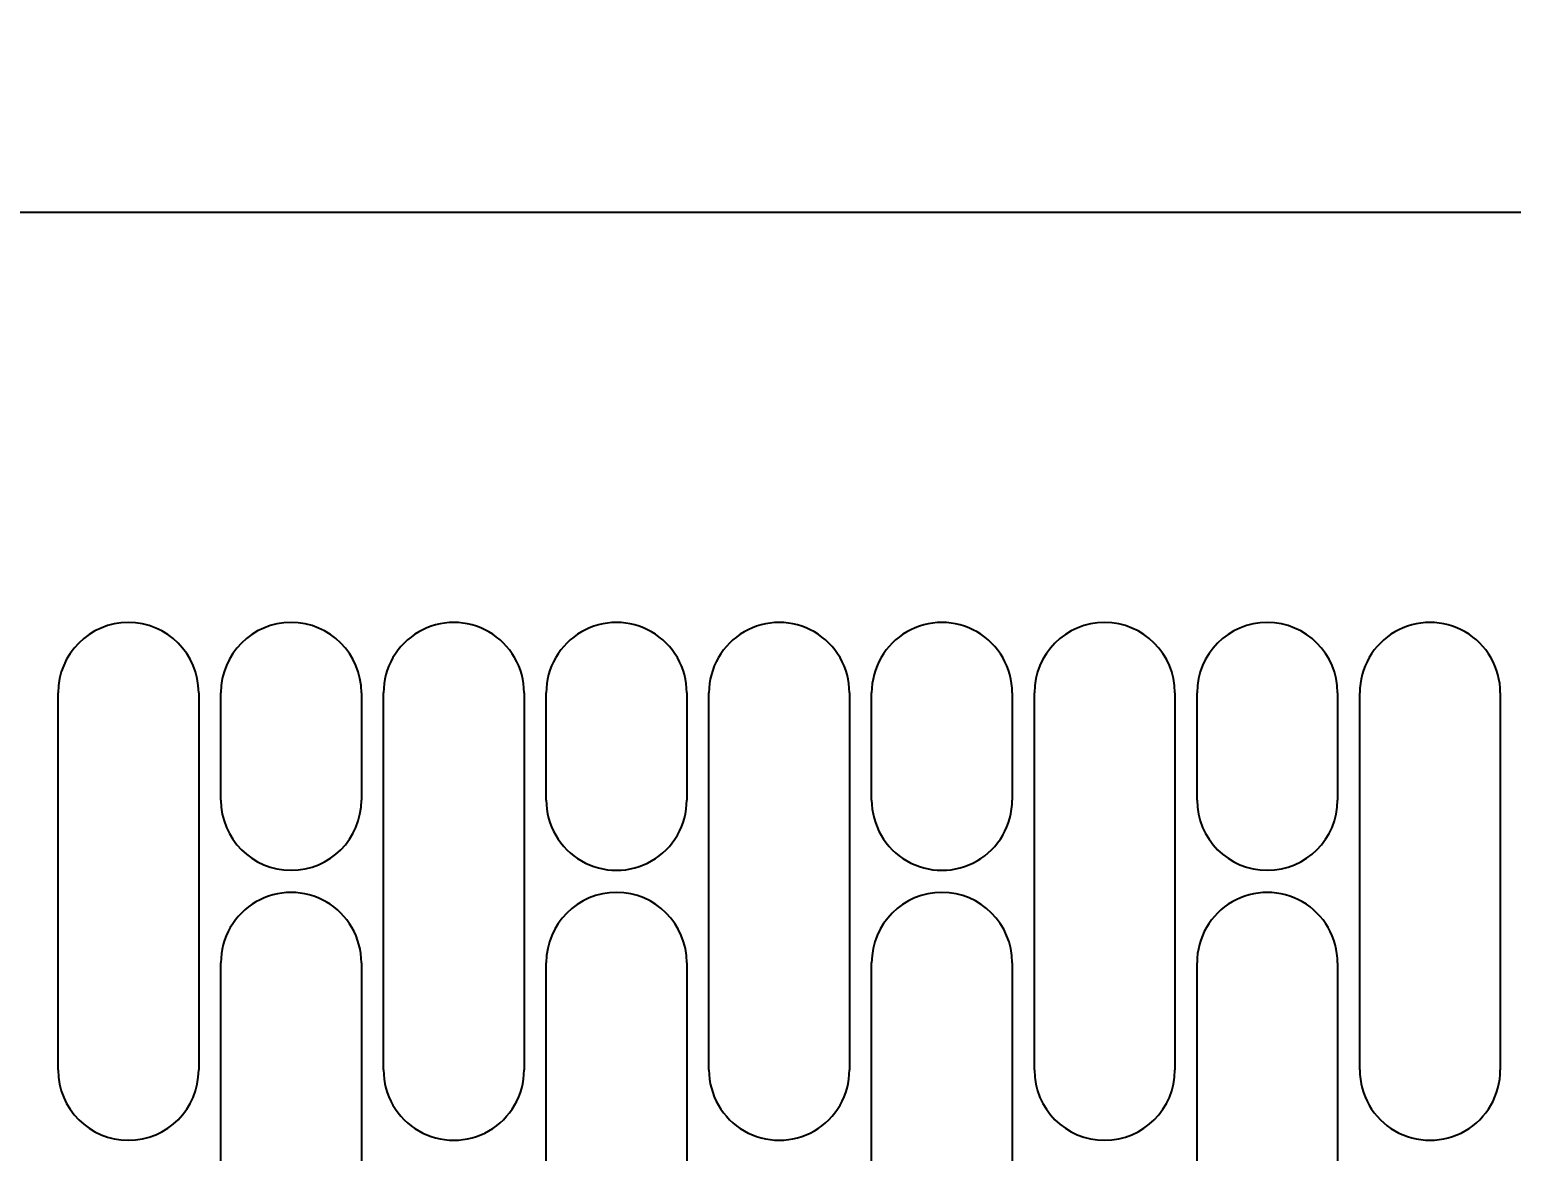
# Model space of a CAD drawing. Header units: millimetres. Extents: x 10462777 to 22643323, y 453826 to 1389191.
# Drawn here: x 11495492.7 to 11495673, y 613410.4 to 613546.9 of the extents above; entities that cross this region are included whole.
import ezdxf
from ezdxf import colors
from ezdxf.entities.mleader import LeaderData, LeaderLine
from ezdxf.math import Vec2, Vec3

# ---------------------------------------------------------------- set-up
doc = ezdxf.new("R2010")
doc.units = ezdxf.units.MM
doc.header["$LTSCALE"] = 200
doc.header["$MEASUREMENT"] = 0
doc.layers.get('0').update_dxf_attribs({"linetype": 'CONTINUOUS'})
doc.styles.get("Standard").update_dxf_attribs({"font": 'SYMBOL'})

msp = doc.modelspace()

# ---------------------------------------------------------------- linework, layer by layer
at = {"ltscale": 100}
msp.add_line((11494989.2949, 613524.73366), (11495799.2949, 613524.73366), dxfattribs=at)
for p, q in [((11495496.16513, 613420.34518), (11495496.16513, 613466.24516)), ((11495513.26507, 613466.24516), (11495513.26507, 613420.34518)), ((11495515.9651, 613453.19505), (11495515.9651, 613466.24516)), ((11495533.06505, 613466.24516), (11495533.06505, 613453.19505)), ((11495535.76507, 613420.34518), (11495535.76507, 613466.24516)), ((11495552.86516, 613466.24516), (11495552.86516, 613420.34518)), ((11495555.56505, 613453.19505), (11495555.56505, 613466.24516)), ((11495572.66513, 613466.24516), (11495572.66513, 613453.19505)), ((11495575.36516, 613420.34518), (11495575.36516, 613466.24516)), ((11495592.46524, 613466.24516), (11495592.46524, 613420.34518)), ((11495595.16513, 613453.19505), (11495595.16513, 613466.24516)), ((11495612.26521, 613466.24516), (11495612.26521, 613453.19505)), ((11495614.96524, 613420.34518), (11495614.96524, 613466.24516)), ((11495632.06518, 613466.24516), (11495632.06518, 613420.34518)), ((11495634.76521, 613453.19505), (11495634.76521, 613466.24516)), ((11495651.86516, 613466.24516), (11495651.86516, 613453.19505)), ((11495654.56518, 613420.34518), (11495654.56518, 613466.24516)), ((11495671.66527, 613466.24516), (11495671.66527, 613420.34518)), ((11495515.9651, 613387.49513), (11495515.9651, 613433.39508)), ((11495533.06518, 613433.39508), (11495533.06518, 613387.49513)), ((11495555.56518, 613387.49513), (11495555.56518, 613433.39508)), ((11495572.66513, 613433.39508), (11495572.66513, 613387.49513)), ((11495595.16527, 613387.49513), (11495595.16527, 613433.39508)), ((11495612.26521, 613433.39508), (11495612.26521, 613387.49513)), ((11495634.76521, 613387.49513), (11495634.76521, 613433.39508)), ((11495651.86529, 613433.39508), (11495651.86529, 613387.49513))]:
    msp.add_line(p, q)
for points in [[(11495544.31511, 613474.7952), (11495543.75591, 613474.7769), (11495543.19911, 613474.72206), (11495542.64708, 613474.63092), (11495542.1022, 613474.50387), (11495541.56679, 613474.34145), (11495541.04316, 613474.14437), (11495540.53353, 613473.91346), (11495540.04009, 613473.64971), (11495539.56497, 613473.35426), (11495539.11018, 613473.02837), (11495538.67768, 613472.67342), (11495538.26932, 613472.29095), (11495537.88685, 613471.8826), (11495537.53191, 613471.4501), (11495537.20602, 613470.99531), (11495536.91056, 613470.52018), (11495536.64682, 613470.02675), (11495536.41591, 613469.51712), (11495536.21882, 613468.99348), (11495536.05641, 613468.45808), (11495535.92936, 613467.91319), (11495535.83822, 613467.36117), (11495535.78338, 613466.80436), (11495535.76507, 613466.24516)], [(11495552.86516, 613466.24516), (11495552.84685, 613466.80436), (11495552.79201, 613467.36117), (11495552.70087, 613467.91319), (11495552.57382, 613468.45808), (11495552.41141, 613468.99348), (11495552.21432, 613469.51712), (11495551.98341, 613470.02675), (11495551.71967, 613470.52018), (11495551.42421, 613470.99531), (11495551.09832, 613471.4501), (11495550.74338, 613471.8826), (11495550.36091, 613472.29095), (11495549.95255, 613472.67342), (11495549.52005, 613473.02837), (11495549.06526, 613473.35426), (11495548.59014, 613473.64971), (11495548.0967, 613473.91346), (11495547.58707, 613474.14437), (11495547.06344, 613474.34145), (11495546.52803, 613474.50387), (11495545.98314, 613474.63092), (11495545.43112, 613474.72206), (11495544.87431, 613474.7769), (11495544.31511, 613474.7952)], [(11495564.11509, 613474.7952), (11495563.55589, 613474.7769), (11495562.99908, 613474.72206), (11495562.44706, 613474.63092), (11495561.90217, 613474.50387), (11495561.36677, 613474.34145), (11495560.84313, 613474.14437), (11495560.3335, 613473.91346), (11495559.84007, 613473.64971), (11495559.36494, 613473.35426), (11495558.91015, 613473.02837), (11495558.47765, 613472.67342), (11495558.06929, 613472.29095), (11495557.68683, 613471.8826), (11495557.33188, 613471.4501), (11495557.00599, 613470.99531), (11495556.71053, 613470.52018), (11495556.44679, 613470.02675), (11495556.21588, 613469.51712), (11495556.0188, 613468.99348), (11495555.85638, 613468.45808), (11495555.72933, 613467.91319), (11495555.63819, 613467.36117), (11495555.58335, 613466.80436), (11495555.56505, 613466.24516)], [(11495572.66513, 613466.24516), (11495572.64682, 613466.80436), (11495572.59198, 613467.36117), (11495572.50084, 613467.91319), (11495572.37379, 613468.45808), (11495572.21138, 613468.99348), (11495572.0143, 613469.51712), (11495571.78339, 613470.02675), (11495571.51964, 613470.52018), (11495571.22419, 613470.99531), (11495570.89829, 613471.4501), (11495570.54335, 613471.8826), (11495570.16088, 613472.29095), (11495569.75252, 613472.67342), (11495569.32002, 613473.02837), (11495568.86524, 613473.35426), (11495568.39011, 613473.64971), (11495567.89667, 613473.91346), (11495567.38705, 613474.14437), (11495566.86341, 613474.34145), (11495566.328, 613474.50387), (11495565.78312, 613474.63092), (11495565.23109, 613474.72206), (11495564.67429, 613474.7769), (11495564.11509, 613474.7952)], [(11495583.9152, 613474.7952), (11495583.356, 613474.7769), (11495582.79919, 613474.72206), (11495582.24717, 613474.63092), (11495581.70228, 613474.50387), (11495581.16688, 613474.34145), (11495580.64324, 613474.14437), (11495580.13361, 613473.91346), (11495579.64018, 613473.64971), (11495579.16505, 613473.35426), (11495578.71026, 613473.02837), (11495578.27776, 613472.67342), (11495577.8694, 613472.29095), (11495577.48694, 613471.8826), (11495577.13199, 613471.4501), (11495576.8061, 613470.99531), (11495576.51064, 613470.52018), (11495576.2469, 613470.02675), (11495576.01599, 613469.51712), (11495575.81891, 613468.99348), (11495575.65649, 613468.45808), (11495575.52944, 613467.91319), (11495575.4383, 613467.36117), (11495575.38346, 613466.80436), (11495575.36516, 613466.24516)], [(11495592.46524, 613466.24516), (11495592.44693, 613466.80436), (11495592.39209, 613467.36117), (11495592.30095, 613467.91319), (11495592.1739, 613468.45808), (11495592.01149, 613468.99348), (11495591.8144, 613469.51712), (11495591.5835, 613470.02675), (11495591.31975, 613470.52018), (11495591.0243, 613470.99531), (11495590.6984, 613471.4501), (11495590.34346, 613471.8826), (11495589.96099, 613472.29095), (11495589.55263, 613472.67342), (11495589.12013, 613473.02837), (11495588.66535, 613473.35426), (11495588.19022, 613473.64971), (11495587.69678, 613473.91346), (11495587.18716, 613474.14437), (11495586.66352, 613474.34145), (11495586.12811, 613474.50387), (11495585.58323, 613474.63092), (11495585.0312, 613474.72206), (11495584.4744, 613474.7769), (11495583.9152, 613474.7952)], [(11495603.71517, 613474.7952), (11495603.15597, 613474.7769), (11495602.59917, 613474.72206), (11495602.04714, 613474.63092), (11495601.50226, 613474.50387), (11495600.96685, 613474.34145), (11495600.44321, 613474.14437), (11495599.93358, 613473.91346), (11495599.44015, 613473.64971), (11495598.96502, 613473.35426), (11495598.51023, 613473.02837), (11495598.07774, 613472.67342), (11495597.66938, 613472.29095), (11495597.28691, 613471.8826), (11495596.93197, 613471.4501), (11495596.60607, 613470.99531), (11495596.31062, 613470.52018), (11495596.04687, 613470.02675), (11495595.81596, 613469.51712), (11495595.61888, 613468.99348), (11495595.45646, 613468.45808), (11495595.32941, 613467.91319), (11495595.23827, 613467.36117), (11495595.18343, 613466.80436), (11495595.16513, 613466.24516)], [(11495612.26521, 613466.24516), (11495612.2469, 613466.80436), (11495612.19206, 613467.36117), (11495612.10092, 613467.91319), (11495611.97388, 613468.45808), (11495611.81146, 613468.99348), (11495611.61438, 613469.51712), (11495611.38347, 613470.02675), (11495611.11972, 613470.52018), (11495610.82427, 613470.99531), (11495610.49837, 613471.4501), (11495610.14343, 613471.8826), (11495609.76096, 613472.29095), (11495609.3526, 613472.67342), (11495608.9201, 613473.02837), (11495608.46532, 613473.35426), (11495607.99019, 613473.64971), (11495607.49676, 613473.91346), (11495606.98713, 613474.14437), (11495606.46349, 613474.34145), (11495605.92808, 613474.50387), (11495605.3832, 613474.63092), (11495604.83117, 613474.72206), (11495604.27437, 613474.7769), (11495603.71517, 613474.7952)], [(11495663.11522, 613474.7952), (11495662.55602, 613474.7769), (11495661.99922, 613474.72206), (11495661.44719, 613474.63092), (11495660.90231, 613474.50387), (11495660.3669, 613474.34145), (11495659.84327, 613474.14437), (11495659.33364, 613473.91346), (11495658.8402, 613473.64971), (11495658.36508, 613473.35426), (11495657.91029, 613473.02837), (11495657.47779, 613472.67342), (11495657.06943, 613472.29095), (11495656.68696, 613471.8826), (11495656.33202, 613471.4501), (11495656.00612, 613470.99531), (11495655.71067, 613470.52018), (11495655.44693, 613470.02675), (11495655.21602, 613469.51712), (11495655.01893, 613468.99348), (11495654.85652, 613468.45808), (11495654.72947, 613467.91319), (11495654.63833, 613467.36117), (11495654.58349, 613466.80436), (11495654.56518, 613466.24516)], [(11495671.66527, 613466.24516), (11495671.64696, 613466.80436), (11495671.59212, 613467.36117), (11495671.50098, 613467.91319), (11495671.37393, 613468.45808), (11495671.21152, 613468.99348), (11495671.01443, 613469.51712), (11495670.78352, 613470.02675), (11495670.51978, 613470.52018), (11495670.22432, 613470.99531), (11495669.89843, 613471.4501), (11495669.54349, 613471.8826), (11495669.16102, 613472.29095), (11495668.75266, 613472.67342), (11495668.32016, 613473.02837), (11495667.86537, 613473.35426), (11495667.39024, 613473.64971), (11495666.89681, 613473.91346), (11495666.38718, 613474.14437), (11495665.86354, 613474.34145), (11495665.32814, 613474.50387), (11495664.78325, 613474.63092), (11495664.23123, 613474.72206), (11495663.67442, 613474.7769), (11495663.11522, 613474.7952)], [(11495555.56505, 613453.19505), (11495555.58335, 613452.63585), (11495555.63819, 613452.07905), (11495555.72933, 613451.52702), (11495555.85638, 613450.98214), (11495556.0188, 613450.44673), (11495556.21588, 613449.92309), (11495556.44679, 613449.41347), (11495556.71053, 613448.92003), (11495557.00599, 613448.4449), (11495557.33188, 613447.99012), (11495557.68683, 613447.55762), (11495558.06929, 613447.14926), (11495558.47765, 613446.76679), (11495558.91015, 613446.41185), (11495559.36494, 613446.08595), (11495559.84007, 613445.7905), (11495560.3335, 613445.52675), (11495560.84313, 613445.29584), (11495561.36677, 613445.09876), (11495561.90217, 613444.93635), (11495562.44706, 613444.8093), (11495562.99908, 613444.71816), (11495563.55589, 613444.66332), (11495564.11509, 613444.64501)], [(11495564.11509, 613444.64501), (11495564.67429, 613444.66332), (11495565.23109, 613444.71816), (11495565.78312, 613444.8093), (11495566.328, 613444.93635), (11495566.86341, 613445.09876), (11495567.38705, 613445.29584), (11495567.89667, 613445.52675), (11495568.39011, 613445.7905), (11495568.86524, 613446.08595), (11495569.32002, 613446.41185), (11495569.75252, 613446.76679), (11495570.16088, 613447.14926), (11495570.54335, 613447.55762), (11495570.89829, 613447.99012), (11495571.22419, 613448.4449), (11495571.51964, 613448.92003), (11495571.78339, 613449.41347), (11495572.0143, 613449.92309), (11495572.21138, 613450.44673), (11495572.37379, 613450.98214), (11495572.50084, 613451.52702), (11495572.59198, 613452.07905), (11495572.64682, 613452.63585), (11495572.66513, 613453.19505)], [(11495595.16513, 613453.19505), (11495595.18343, 613452.63585), (11495595.23827, 613452.07905), (11495595.32941, 613451.52702), (11495595.45646, 613450.98214), (11495595.61888, 613450.44673), (11495595.81596, 613449.92309), (11495596.04687, 613449.41347), (11495596.31062, 613448.92003), (11495596.60607, 613448.4449), (11495596.93197, 613447.99012), (11495597.28691, 613447.55762), (11495597.66938, 613447.14926), (11495598.07774, 613446.76679), (11495598.51023, 613446.41185), (11495598.96502, 613446.08595), (11495599.44015, 613445.7905), (11495599.93358, 613445.52675), (11495600.44321, 613445.29584), (11495600.96685, 613445.09876), (11495601.50226, 613444.93635), (11495602.04714, 613444.8093), (11495602.59917, 613444.71816), (11495603.15597, 613444.66332), (11495603.71517, 613444.64501)], [(11495603.71517, 613444.64501), (11495604.27437, 613444.66332), (11495604.83117, 613444.71816), (11495605.3832, 613444.8093), (11495605.92808, 613444.93635), (11495606.46349, 613445.09876), (11495606.98713, 613445.29584), (11495607.49676, 613445.52675), (11495607.99019, 613445.7905), (11495608.46532, 613446.08595), (11495608.9201, 613446.41185), (11495609.3526, 613446.76679), (11495609.76096, 613447.14926), (11495610.14343, 613447.55762), (11495610.49837, 613447.99012), (11495610.82427, 613448.4449), (11495611.11972, 613448.92003), (11495611.38347, 613449.41347), (11495611.61438, 613449.92309), (11495611.81146, 613450.44673), (11495611.97388, 613450.98214), (11495612.10092, 613451.52702), (11495612.19206, 613452.07905), (11495612.2469, 613452.63585), (11495612.26521, 613453.19505)], [(11495524.51514, 613441.94512), (11495523.95594, 613441.92681), (11495523.39914, 613441.87197), (11495522.84711, 613441.78083), (11495522.30223, 613441.65379), (11495521.76682, 613441.49137), (11495521.24318, 613441.29429), (11495520.73356, 613441.06338), (11495520.24012, 613440.79963), (11495519.76499, 613440.50418), (11495519.31021, 613440.17828), (11495518.87771, 613439.82334), (11495518.46935, 613439.44087), (11495518.08688, 613439.03251), (11495517.73194, 613438.60002), (11495517.40604, 613438.14523), (11495517.11059, 613437.6701), (11495516.84684, 613437.17667), (11495516.61593, 613436.66704), (11495516.41885, 613436.1434), (11495516.25644, 613435.60799), (11495516.12939, 613435.06311), (11495516.03825, 613434.51108), (11495515.98341, 613433.95428), (11495515.9651, 613433.39508)], [(11495533.06518, 613433.39508), (11495533.04688, 613433.95428), (11495532.99204, 613434.51108), (11495532.9009, 613435.06311), (11495532.77385, 613435.60799), (11495532.61143, 613436.1434), (11495532.41435, 613436.66704), (11495532.18344, 613437.17667), (11495531.91969, 613437.6701), (11495531.62424, 613438.14523), (11495531.29835, 613438.60002), (11495530.9434, 613439.03251), (11495530.56093, 613439.44087), (11495530.15258, 613439.82334), (11495529.72008, 613440.17828), (11495529.26529, 613440.50418), (11495528.79016, 613440.79963), (11495528.29673, 613441.06338), (11495527.7871, 613441.29429), (11495527.26346, 613441.49137), (11495526.72806, 613441.65379), (11495526.18317, 613441.78083), (11495525.63115, 613441.87197), (11495525.07434, 613441.92681), (11495524.51514, 613441.94512)], [(11495643.31525, 613441.94512), (11495642.75605, 613441.92681), (11495642.19925, 613441.87197), (11495641.64722, 613441.78083), (11495641.10234, 613441.65379), (11495640.56693, 613441.49137), (11495640.04329, 613441.29429), (11495639.53367, 613441.06338), (11495639.04023, 613440.79963), (11495638.5651, 613440.50418), (11495638.11032, 613440.17828), (11495637.67782, 613439.82334), (11495637.26946, 613439.44087), (11495636.88699, 613439.03251), (11495636.53205, 613438.60002), (11495636.20615, 613438.14523), (11495635.9107, 613437.6701), (11495635.64695, 613437.17667), (11495635.41604, 613436.66704), (11495635.21896, 613436.1434), (11495635.05655, 613435.60799), (11495634.9295, 613435.06311), (11495634.83836, 613434.51108), (11495634.78352, 613433.95428), (11495634.76521, 613433.39508)], [(11495651.86529, 613433.39508), (11495651.84699, 613433.95428), (11495651.79215, 613434.51108), (11495651.70101, 613435.06311), (11495651.57396, 613435.60799), (11495651.41154, 613436.1434), (11495651.21446, 613436.66704), (11495650.98355, 613437.17667), (11495650.7198, 613437.6701), (11495650.42435, 613438.14523), (11495650.09846, 613438.60002), (11495649.74351, 613439.03251), (11495649.36104, 613439.44087), (11495648.95269, 613439.82334), (11495648.52019, 613440.17828), (11495648.0654, 613440.50418), (11495647.59027, 613440.79963), (11495647.09684, 613441.06338), (11495646.58721, 613441.29429), (11495646.06357, 613441.49137), (11495645.52817, 613441.65379), (11495644.98328, 613441.78083), (11495644.43126, 613441.87197), (11495643.87445, 613441.92681), (11495643.31525, 613441.94512)], [(11495535.76507, 613420.34518), (11495535.78338, 613419.78598), (11495535.83822, 613419.22917), (11495535.92936, 613418.67715), (11495536.05641, 613418.13226), (11495536.21882, 613417.59686), (11495536.41591, 613417.07322), (11495536.64682, 613416.56359), (11495536.91056, 613416.07016), (11495537.20602, 613415.59503), (11495537.53191, 613415.14024), (11495537.88685, 613414.70774), (11495538.26932, 613414.29938), (11495538.67768, 613413.91691), (11495539.11018, 613413.56197), (11495539.56497, 613413.23608), (11495540.04009, 613412.94062), (11495540.53353, 613412.67688), (11495541.04316, 613412.44597), (11495541.56679, 613412.24888), (11495542.1022, 613412.08647), (11495542.64708, 613411.95942), (11495543.19911, 613411.86828), (11495543.75591, 613411.81344), (11495544.31511, 613411.79513)], [(11495544.31511, 613411.79513), (11495544.87431, 613411.81344), (11495545.43112, 613411.86828), (11495545.98314, 613411.95942), (11495546.52803, 613412.08647), (11495547.06344, 613412.24888), (11495547.58707, 613412.44597), (11495548.0967, 613412.67688), (11495548.59014, 613412.94062), (11495549.06526, 613413.23608), (11495549.52005, 613413.56197), (11495549.95255, 613413.91691), (11495550.36091, 613414.29938), (11495550.74338, 613414.70774), (11495551.09832, 613415.14024), (11495551.42421, 613415.59503), (11495551.71967, 613416.07016), (11495551.98341, 613416.56359), (11495552.21432, 613417.07322), (11495552.41141, 613417.59686), (11495552.57382, 613418.13226), (11495552.70087, 613418.67715), (11495552.79201, 613419.22917), (11495552.84685, 613419.78598), (11495552.86516, 613420.34518)], [(11495575.36516, 613420.34518), (11495575.38346, 613419.78598), (11495575.4383, 613419.22917), (11495575.52944, 613418.67715), (11495575.65649, 613418.13226), (11495575.81891, 613417.59686), (11495576.01599, 613417.07322), (11495576.2469, 613416.56359), (11495576.51064, 613416.07016), (11495576.8061, 613415.59503), (11495577.13199, 613415.14024), (11495577.48694, 613414.70774), (11495577.8694, 613414.29938), (11495578.27776, 613413.91691), (11495578.71026, 613413.56197), (11495579.16505, 613413.23608), (11495579.64018, 613412.94062), (11495580.13361, 613412.67688), (11495580.64324, 613412.44597), (11495581.16688, 613412.24888), (11495581.70228, 613412.08647), (11495582.24717, 613411.95942), (11495582.79919, 613411.86828), (11495583.356, 613411.81344), (11495583.9152, 613411.79513)], [(11495583.9152, 613411.79513), (11495584.4744, 613411.81344), (11495585.0312, 613411.86828), (11495585.58323, 613411.95942), (11495586.12811, 613412.08647), (11495586.66352, 613412.24888), (11495587.18716, 613412.44597), (11495587.69678, 613412.67688), (11495588.19022, 613412.94062), (11495588.66535, 613413.23608), (11495589.12013, 613413.56197), (11495589.55263, 613413.91691), (11495589.96099, 613414.29938), (11495590.34346, 613414.70774), (11495590.6984, 613415.14024), (11495591.0243, 613415.59503), (11495591.31975, 613416.07016), (11495591.5835, 613416.56359), (11495591.8144, 613417.07322), (11495592.01149, 613417.59686), (11495592.1739, 613418.13226), (11495592.30095, 613418.67715), (11495592.39209, 613419.22917), (11495592.44693, 613419.78598), (11495592.46524, 613420.34518)], [(11495654.56518, 613420.34518), (11495654.58349, 613419.78598), (11495654.63833, 613419.22917), (11495654.72947, 613418.67715), (11495654.85652, 613418.13226), (11495655.01893, 613417.59686), (11495655.21602, 613417.07322), (11495655.44693, 613416.56359), (11495655.71067, 613416.07016), (11495656.00612, 613415.59503), (11495656.33202, 613415.14024), (11495656.68696, 613414.70774), (11495657.06943, 613414.29938), (11495657.47779, 613413.91691), (11495657.91029, 613413.56197), (11495658.36508, 613413.23608), (11495658.8402, 613412.94062), (11495659.33364, 613412.67688), (11495659.84327, 613412.44597), (11495660.3669, 613412.24888), (11495660.90231, 613412.08647), (11495661.44719, 613411.95942), (11495661.99922, 613411.86828), (11495662.55602, 613411.81344), (11495663.11522, 613411.79513)], [(11495663.11522, 613411.79513), (11495663.67442, 613411.81344), (11495664.23123, 613411.86828), (11495664.78325, 613411.95942), (11495665.32814, 613412.08647), (11495665.86354, 613412.24888), (11495666.38718, 613412.44597), (11495666.89681, 613412.67688), (11495667.39024, 613412.94062), (11495667.86537, 613413.23608), (11495668.32016, 613413.56197), (11495668.75266, 613413.91691), (11495669.16102, 613414.29938), (11495669.54349, 613414.70774), (11495669.89843, 613415.14024), (11495670.22432, 613415.59503), (11495670.51978, 613416.07016), (11495670.78352, 613416.56359), (11495671.01443, 613417.07322), (11495671.21152, 613417.59686), (11495671.37393, 613418.13226), (11495671.50098, 613418.67715), (11495671.59212, 613419.22917), (11495671.64696, 613419.78598), (11495671.66527, 613420.34518)]]:
    msp.add_lwpolyline(points)
for centre, start, end in [((11495504.7151, 613466.24516), 0, 180), ((11495524.51507, 613466.24516), 0, 180), ((11495623.51521, 613466.24516), 0, 180), ((11495643.31518, 613466.24516), 0, 180), ((11495524.51507, 613453.19505), 180, 0), ((11495643.31518, 613453.19505), 180, 0), ((11495564.11516, 613433.39508), 0, 180), ((11495603.71524, 613433.39508), 0, 180), ((11495504.7151, 613420.34518), 180, 0), ((11495623.51521, 613420.34518), 180, 0)]:
    msp.add_arc(centre, 8.54997, start, end)

# ---------------------------------------------------------------- leaders
at = {"color": 5, "ltscale": 100}
ml = msp.add_multileader_mtext('Standard', dxfattribs=at)
ml.set_content('{\\fGulim|b0|i0|c129|p50; 전원판넬 설치\\P1) 380V 3상 50A MCCB (콤프레서용)\\P2) 높이 : 지면기준 약 1~1.5m 정도}', color=5)
ml.set_leader_properties()
ml.build(insert=Vec2(0, 0))
ml.multileader.update_dxf_attribs({"text_right_attachment_type": 6, "dogleg_length": 1, "arrow_head_size": 40})
ctx = ml.context
ctx.base_point, ctx.char_height, ctx.arrow_head_size, ctx.plane_origin = Vec3(11494825.7949, 614419.82584), 60, 40, Vec3(11494246.6066, 612961.57363)
ctx.right_attachment = 6
notes = []
notes.append((ctx, [(0, (1, 1, 0), (11494667.04419, 614419.82584), (1, 0), 158.75071, [(0, [(11494284.49687, 612505.63063)], 0, [])])]))
ctx.mtext.insert, ctx.mtext.width, ctx.mtext.defined_height, ctx.mtext.flow_direction = Vec3(11494827.7949, 614454.10014), 1481.2626176, 460.58076, 5
ml = msp.add_multileader_mtext('Standard', dxfattribs=at)
ml.set_content('{\\fGulim|b0|i0|c129|p50;  배기덕트 설치\\P장비설치 후 현장맞춤}', color=5)
ml.set_leader_properties()
ml.build(insert=Vec2(0, 0))
ml.multileader.update_dxf_attribs({"text_right_attachment_type": 6, "dogleg_length": 1, "arrow_head_size": 40})
ctx = ml.context
ctx.base_point, ctx.char_height, ctx.arrow_head_size, ctx.plane_origin = Vec3(11494796.0586, 613950.13308), 60, 40, Vec3(11495557.41317, 612524.23772)
ctx.right_attachment, ctx.text_align_type = 6, 2
notes.append((ctx, [(0, (1, 1, 0), (11495733.21677, 613910.33015), (-1, 0), 158.75071, [(0, [(11496705.62534, 613267.59059)], 0, [])])]))
ctx.mtext.insert, ctx.mtext.width, ctx.mtext.defined_height, ctx.mtext.alignment, ctx.mtext.flow_direction = Vec3(11495572.46605, 613982.33015), 1792.9205727, 460.58076, 3, 5
for ctx, leaders in notes:
    for number, flags, end, landing, length, lines in leaders:
        leader = LeaderData()
        leader.index, (leader.has_last_leader_line, leader.has_dogleg_vector, leader.attachment_direction) = number, flags
        leader.last_leader_point, leader.dogleg_vector, leader.dogleg_length = Vec3(end), Vec3(landing), length
        for number, points, colour, breaks in lines:
            line = LeaderLine()
            line.index, line.vertices, line.color, line.breaks = number, Vec3.list(points), colors.encode_raw_color(colour), breaks
            leader.lines.append(line)
        ctx.leaders.append(leader)

doc.saveas('drawing.dxf')
